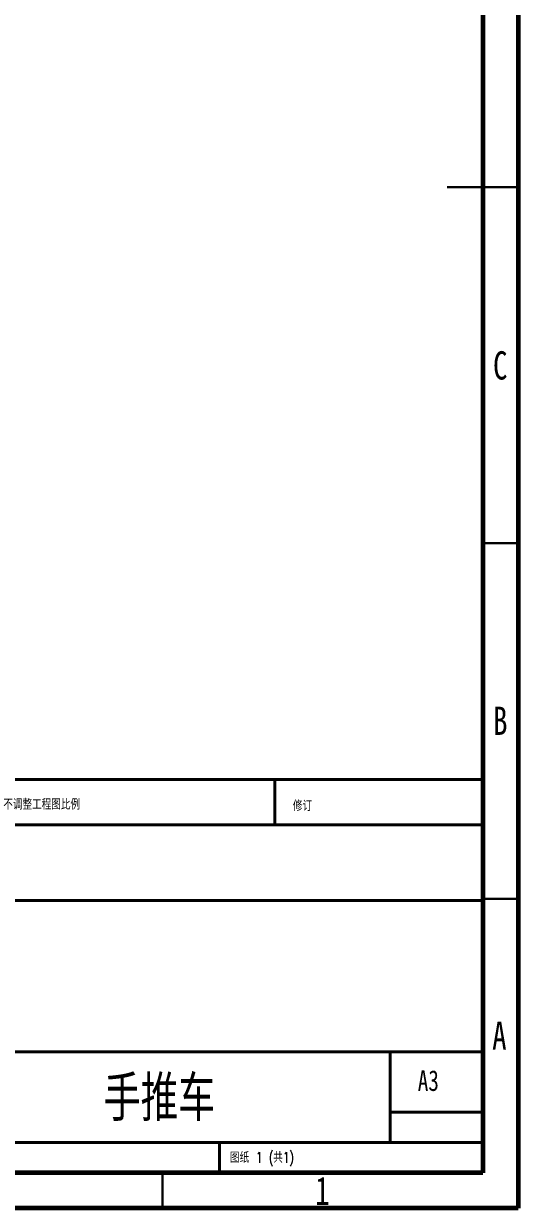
# Model space of a CAD drawing. Header units: millimetres. Extents: x 15 to 415, y 5 to 292.
# Drawn here: x 345.5 to 415, y 5 to 171.5 of the extents above; entities that cross this region are included whole.
import ezdxf

# ---------------------------------------------------------------- set-up
doc = ezdxf.new("R2010")
doc.units = ezdxf.units.MM
doc.styles.add('SLDTEXTSTYLE0', font='TXT', dxfattribs={"width": 0.75})
doc.styles.add('SLDTEXTSTYLE1', font='TXT', dxfattribs={"width": 0.75, "bigfont": 'bigfont'})
doc.styles.add('SLDTEXTSTYLE2', font='TXT', dxfattribs={"width": 0.694444, "bigfont": 'bigfont'})

msp = doc.modelspace()

# ---------------------------------------------------------------- linework, layer by layer
at = {"color": 7, "linetype": 'Continuous', "lineweight": 60}
for p, q in [((415, 292), (415, 5)), ((410, 287), (410, 10)), ((410, 10), (20, 10)), ((415, 5), (15, 5))]:
    msp.add_line(p, q, dxfattribs=at)
at = {"color": 7, "linetype": 'Continuous', "lineweight": 30}
for p, q in [((415, 148.5), (405, 148.5)), ((410, 148.5), (415, 148.5)), ((410, 98.5), (415, 98.5)), ((410, 48.5), (415, 48.5)), ((365, 10), (365, 5))]:
    msp.add_line(p, q, dxfattribs=at)
at = {"color": 7, "linetype": 'Continuous', "lineweight": 40}
for p, q in [((230, 65.25), (410, 65.25)), ((380.8, 58.875), (380.8, 65.25)), ((410, 58.875), (328.8, 58.875)), ((410, 48.25), (230, 48.25)), ((284.6, 27), (410, 27)), ((397, 14.25), (397, 27)), ((410, 18.5), (397, 18.5)), ((230, 14.25), (410, 14.25)), ((373, 10), (373, 14.25))]:
    msp.add_line(p, q, dxfattribs=at)

# ---------------------------------------------------------------- texts
at = {"color": 7, "linetype": 'Continuous', "lineweight": 0}
for s, insert, char_height, attachment_point, style in [('C', (412.45866, 125.44577), 3.96875, 2, 'SLDTEXTSTYLE0'), ('B', (412.4706, 75.50253), 3.96875, 2, 'SLDTEXTSTYLE0'), ('\\M+19573调\\M+190AE\\M+18D48\\M+192F6图\\M+194E4\\M+197E1', (342.61464, 62.53299), 1.5, 1, 'SLDTEXTSTYLE1'), ('\\M+18F43订', (383.32758, 62.33491), 1.5, 1, 'SLDTEXTSTYLE1'), ('A', (412.33969, 31.25253), 3.96875, 2, 'SLDTEXTSTYLE0'), ('\\M+18EE8\\M+19084车', (364.55611, 23.60691), 6.35, 2, 'SLDTEXTSTYLE1'), ('A3', (400.87116, 24.40639), 2.910417, 1, 'SLDTEXTSTYLE0'), ('图纸 1 (\\M+18BA41)', (374.47829, 12.90009), 1.5, 1, 'SLDTEXTSTYLE2'), ('1', (387.46004, 9.44577), 3.96875, 2, 'SLDTEXTSTYLE0')]:
    msp.add_mtext(s, dxfattribs=dict(at, insert=insert, char_height=char_height, attachment_point=attachment_point, style=style))

doc.saveas('drawing.dxf')
